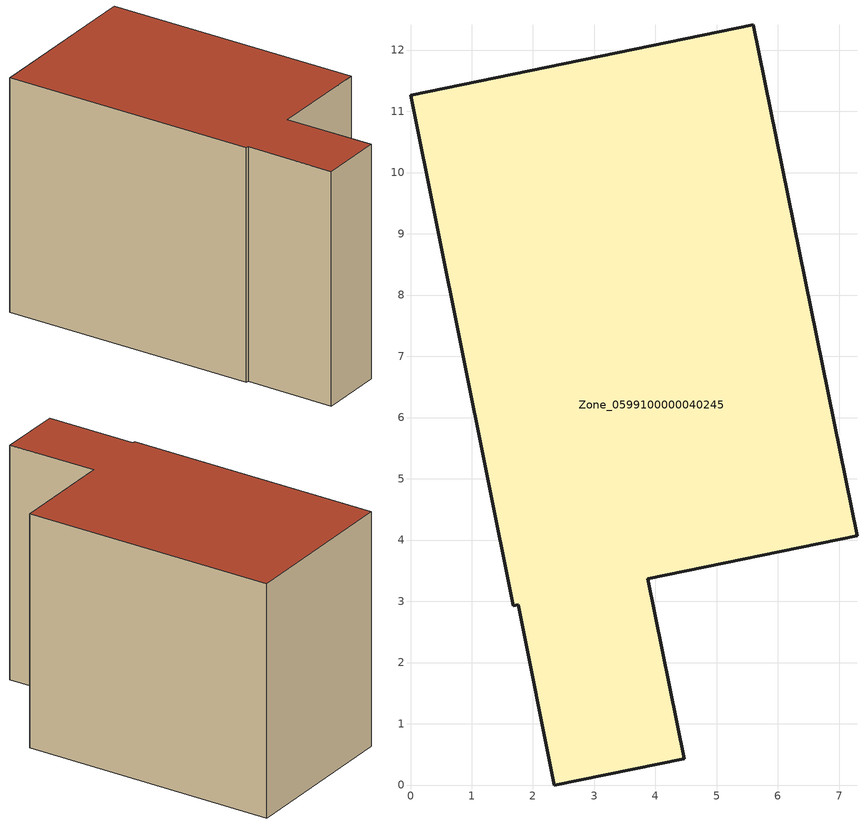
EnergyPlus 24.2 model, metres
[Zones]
Zone_0599100000040245
 floor ground (C_G): 0,11.26 5.6,12.41 7.29,4.07 3.87,3.37 4.47,0.43 2.35,0 1.76,2.94 1.68,2.93 z0
 wall outside (C_F): 4.47,0.43 3.87,3.37 7.29,4.07 5.6,12.41 0,11.26 1.68,2.93 1.76,2.94 2.35,0 4.47,0.43 z0:7.88
 roof outside (C_R): 1.76,2.94 2.35,0 4.47,0.43 3.87,3.37 7.29,4.07 5.6,12.41 0,11.26 1.68,2.93 z7.88
[BUILDING]
Pand.0599100000040245: North Axis=0; Terrain=City; Loads Convergence Tolerance Value=0.04; Temperature Convergence Tolerance Value=0.4; Solar Distribution=FullExterior; Maximum Number of Warmup Days=25; Minimum Number of Warmup Days=1
[Site:Location]
Rotterdam.The.Hague.AP_ZH_NLD Design_Conditions: Latitude=51.96; Longitude=4.45; Time Zone=1; Elevation=-4.5
[SITE:GROUNDTEMPERATURE:BUILDINGSURFACE]
18, 18, 18, 18, 18, 18, 18, 18, 18, 18, 18, 18
[MATERIAL] Thermal Absorptance=0.9; Solar Absorptance=0.7; Visible Absorptance=0.7
Name | Roughness | Thickness | Conductivity | Density | Specific Heat
G.TC.1975-1991 | MediumSmooth | 0.15 | 0.288461 | 540 | 1210
F.TC.1975-1991 | Rough | 0.3 | 0.230769 | 1920 | 840
R.TC.1975-1991 | MediumRough | 0.2 | 0.153846 | 1500 | 1000
[CONSTRUCTION]
C_G: G.TC.1975-1991
C_F: F.TC.1975-1991
C_R: R.TC.1975-1991
[ZONE]
Zone_0599100000040245: Type=1; Multiplier=1; Ceiling Height=Autocalculate; Volume=Autocalculate; Floor Area=autocalculate; Part of Total Floor Area=Yes
[ZONEINFILTRATION:DESIGNFLOWRATE]
Infil_Zone_0599100000040245: Zone or ZoneList or Space or SpaceList=Zone_0599100000040245; Schedule=AlwaysOn; Design Flow Rate Calculation Method=Flow/Area; Flow Rate per Floor Area=0.003; Constant Term Coefficient=1; Temperature Term Coefficient=0; Velocity Term Coefficient=0; Velocity Squared Term Coefficient=0
[HVACTEMPLATE:ZONE:IDEALLOADSAIRSYSTEM]
Zone_0599100000040245: Maximum Heating Supply Air Temperature=50; Minimum Cooling Supply Air Temperature=13; Maximum Heating Supply Air Humidity Ratio=0.0156; Minimum Cooling Supply Air Humidity Ratio=0.0077; Heating Limit=NoLimit; Cooling Limit=NoLimit; Dehumidification Control Type=ConstantSensibleHeatRatio; Cooling Sensible Heat Ratio=0.7; Dehumidification Setpoint=60; Humidification Control Type=None; Humidification Setpoint=30; Outdoor Air Method=None; Outdoor Air Flow Rate per Person=0.00944; Outdoor Air Flow Rate per Zone Floor Area=0; Outdoor Air Flow Rate per Zone=0; Demand Controlled Ventilation Type=None; Outdoor Air Economizer Type=NoEconomizer; Heat Recovery Type=None; Sensible Heat Recovery Effectiveness=0.7; Latent Heat Recovery Effectiveness=0.65
[ZONECONTROL:THERMOSTAT]
ThermostatControl_Zone_0599100000040245: Zone or ZoneList=Zone_0599100000040245; Control Type Schedule=DualSetpointControlType; Control 1=Thermostat_Zone_0599100000040245; Temperature Difference Between Cutout And Setpoint=0
[THERMOSTATSETPOINT:DUALSETPOINT]
Thermostat_Zone_0599100000040245: Heating Setpoint Temperature Schedule=HeatingSetpoint_Zone_0599100000040245; Cooling Setpoint Temperature Schedule=CoolingSetpoint_Zone_0599100000040245
[SCHEDULE:COMPACT]
HeatingSetpoint_Zone_0599100000040245: Through: 12/31, For: AllDays, Until: 24:00, 21
CoolingSetpoint_Zone_0599100000040245: Through: 12/31, For: AllDays, Until: 24:00, 24
DualSetpointControlType: Through: 12/31, For: AllDays, Until: 24:00, 4
AlwaysOn: Through: 12/31, For: AllDays, Until: 24:00, 1
